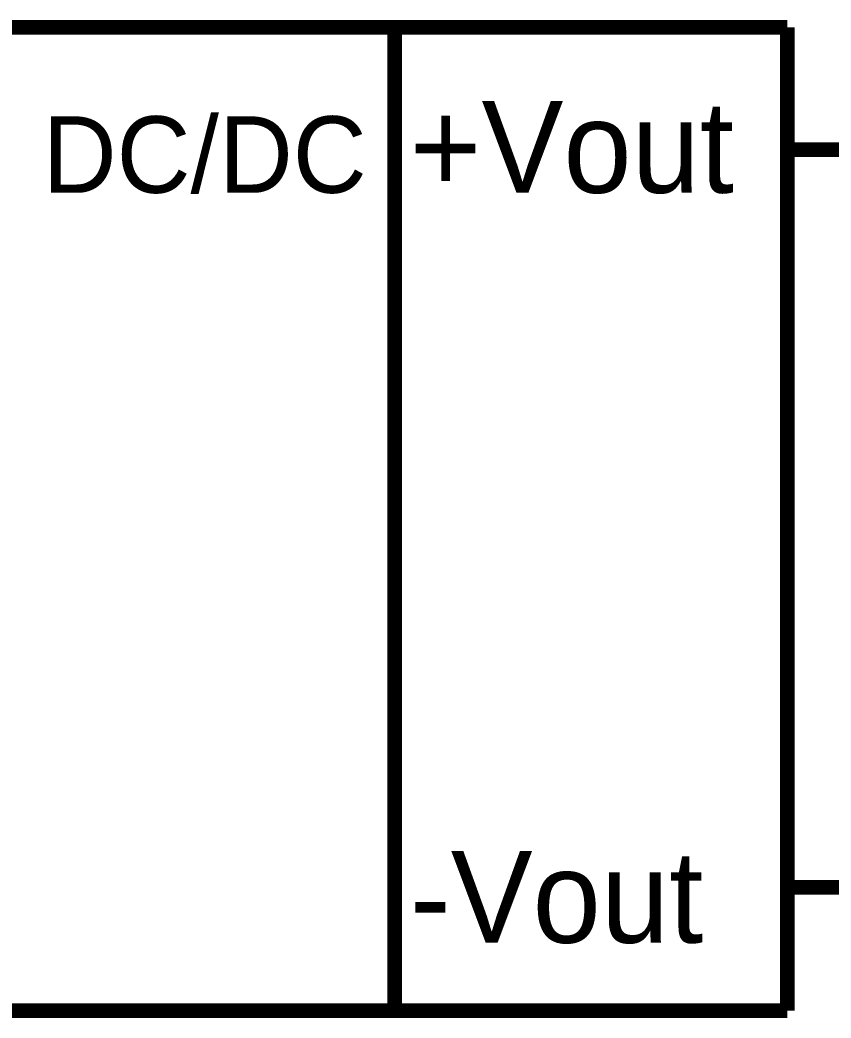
# Model space of a CAD drawing. Header units: millimetres. Extents: x 0 to 567, y 0 to 399.
# Drawn here: x 99.44 to 115.94, y 129.84 to 150.14 of the extents above; entities that cross this region are included whole.
import ezdxf

# ---------------------------------------------------------------- set-up
doc = ezdxf.new("R2010")
doc.units = ezdxf.units.MM
doc.layers.add('Sheet', color=255, linetype='Continuous')

msp = doc.modelspace()

# ---------------------------------------------------------------- linework, layer by layer
at = {"layer": 'Sheet', "const_width": 0.3}
for points in [[(115.054, 149.99), (90.059, 149.99)], [(107.06, 129.989), (107.06, 149.99)], [(115.054, 129.989), (115.054, 149.99)], [(115.054, 147.5), (120.053, 147.5)], [(115.054, 132.499), (120.053, 132.499)], [(90.059, 129.989), (115.054, 129.989)]]:
    msp.add_lwpolyline(points, dxfattribs=at)

# ---------------------------------------------------------------- texts
at = {"layer": 'Sheet'}
for s, height, p in [('+Vout', 1.8678, (107.371, 146.624)), ('DC/DC', 1.5565, (99.902, 146.624)), ('-Vout', 1.8678, (107.371, 131.37))]:
    msp.add_text(s, height=height, dxfattribs=at).set_placement(p)

doc.saveas('drawing.dxf')
